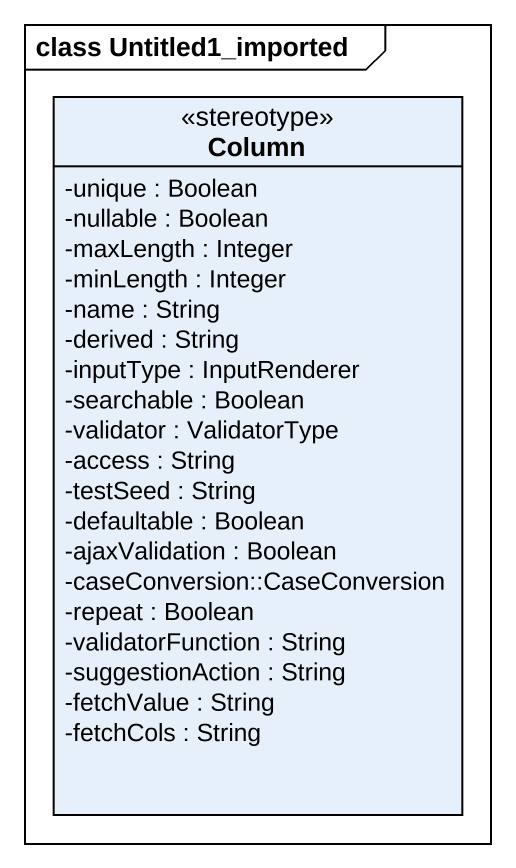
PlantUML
@startuml
mainframe class Untitled1_imported
hide circle
hide empty members
skinparam classAttributeIconSize 0
class Column <<stereotype>> {
  -unique : Boolean
  -nullable : Boolean
  -maxLength : Integer
  -minLength : Integer
  -name : String
  -derived : String
  -inputType : InputRenderer
  -searchable : Boolean
  -validator : ValidatorType
  -access : String
  -testSeed : String
  -defaultable : Boolean
  -ajaxValidation : Boolean
  -caseConversion::CaseConversion
  -repeat : Boolean
  -validatorFunction : String
  -suggestionAction : String
  -fetchValue : String
  -fetchCols : String
}
@enduml
